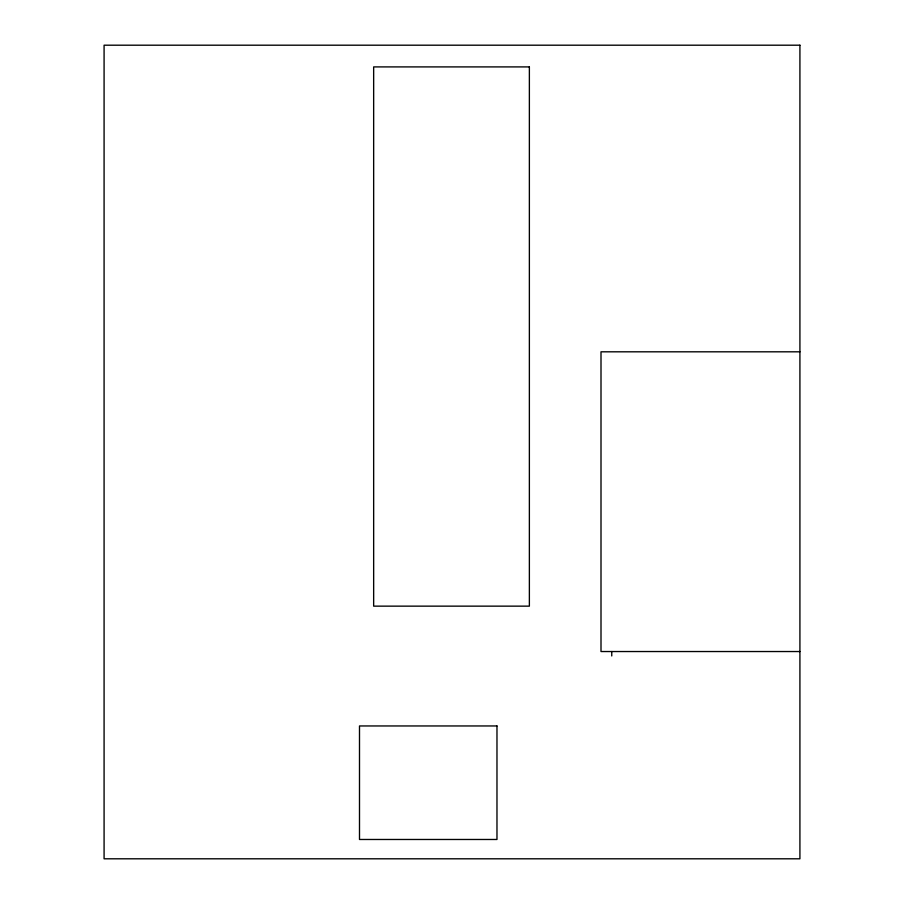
<?xml version="1.0" encoding="UTF-8"?>
<svg xmlns="http://www.w3.org/2000/svg" width="904" height="904" viewBox="0 0 904 904"><rect width="100%" height="100%" fill="white"/><g stroke="black" fill="none" stroke-linecap="round" stroke-linejoin="round"><path stroke-width="1.36" d="M799.916 351.814L601.002 351.814L601.002 651.535L799.916 651.535M611.748 651.535L611.748 655.954M799.916 45.2L104.084 45.2L104.084 858.8L799.916 858.8L799.916 45.2M529.371 66.907L373.657 66.907L373.657 606.143L529.371 606.143L529.371 66.907M496.974 725.957L359.498 725.957L359.498 839.477L496.974 839.477L496.974 725.957"/></g></svg>
